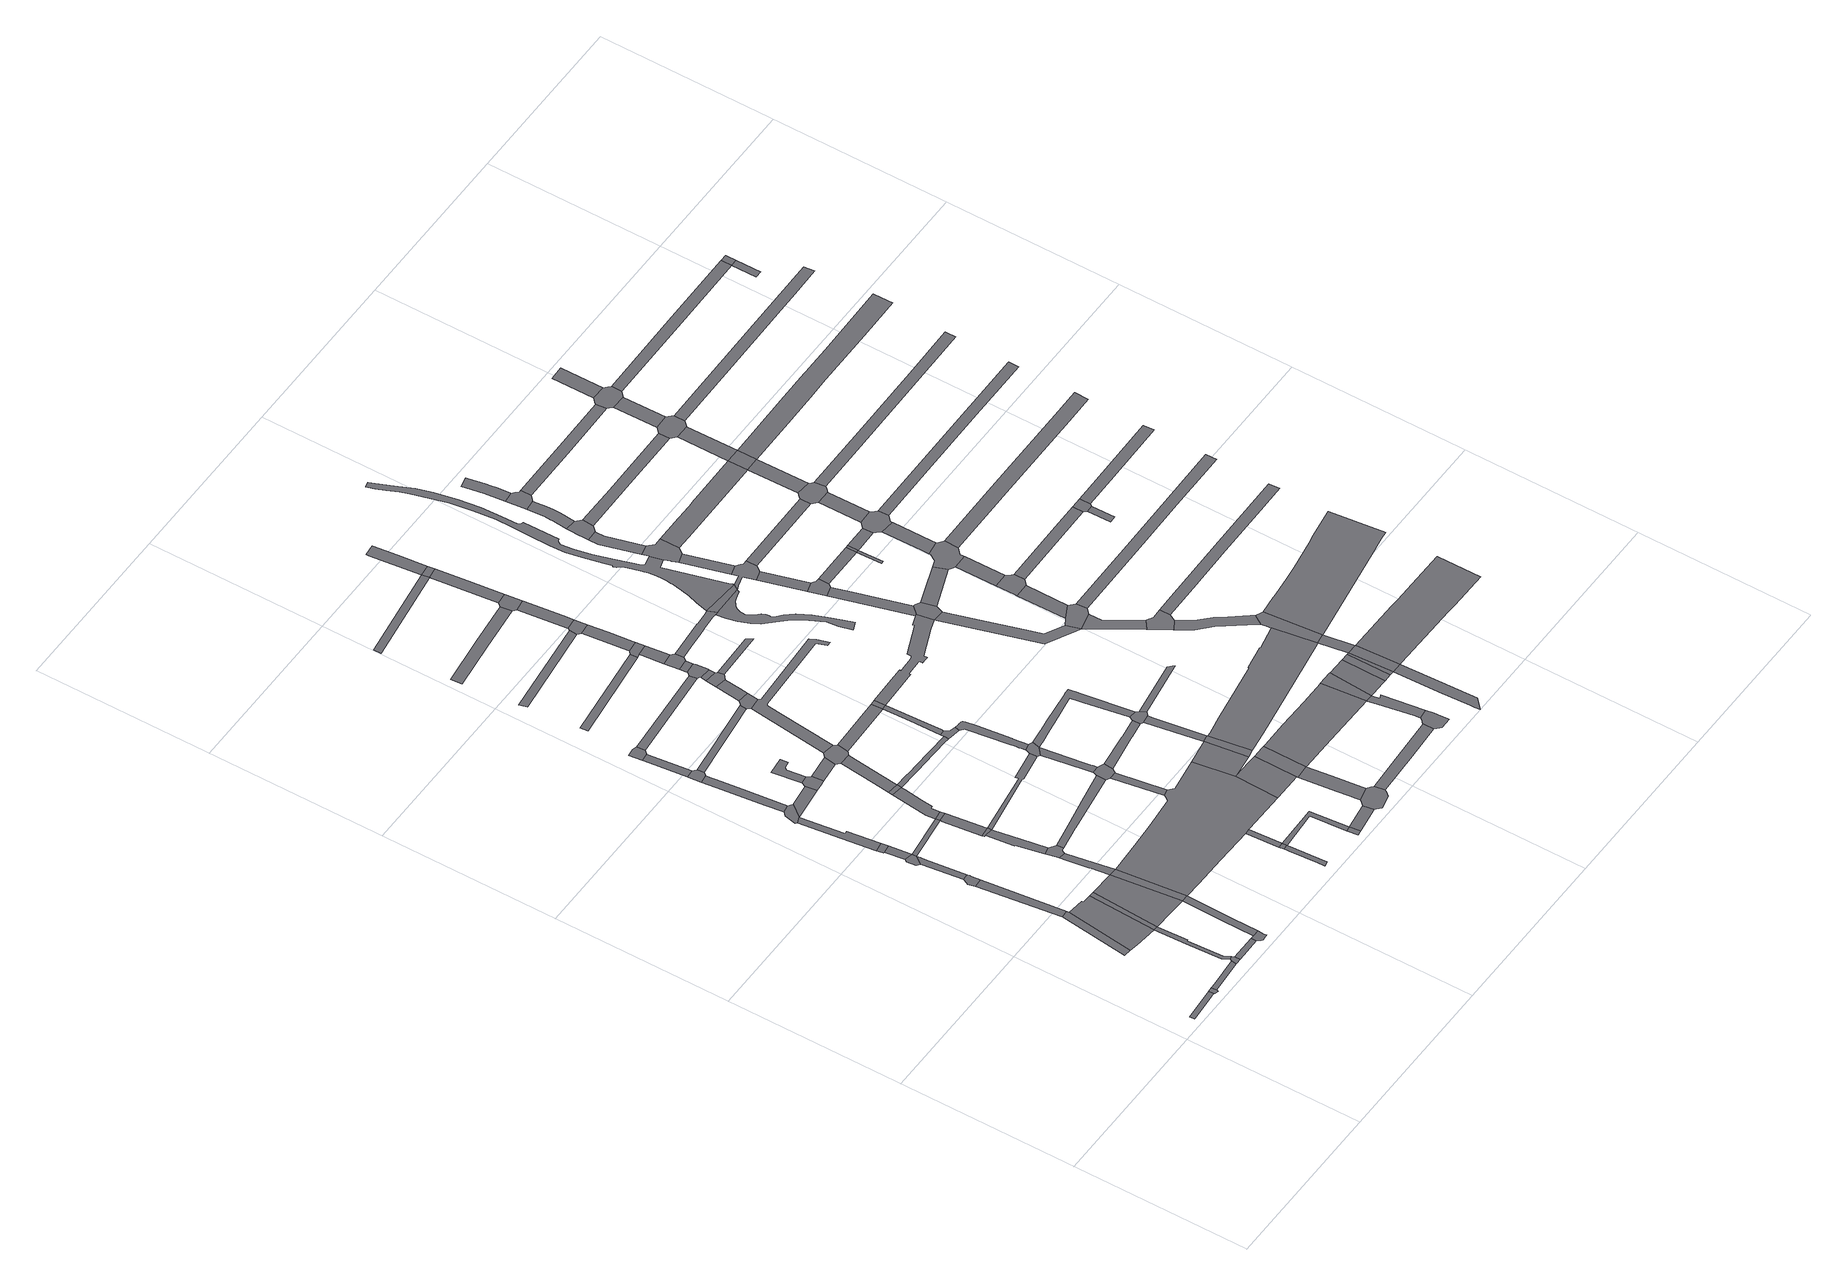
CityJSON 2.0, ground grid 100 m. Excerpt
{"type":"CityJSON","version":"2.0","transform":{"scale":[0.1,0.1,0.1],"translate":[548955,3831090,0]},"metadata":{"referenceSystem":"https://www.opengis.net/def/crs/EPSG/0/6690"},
"CityObjects":{
"road1":{"type":"Road","attributes":{"RoadStructureAttribute.sectionType":"1"},"geometry":[{"type":"MultiSurface","lod":"1","boundaries":[[[0,1,2,3,4,5]]]}]},
"road2":{"type":"Road","geometry":[{"type":"MultiSurface","lod":"1","boundaries":[[[6,0,5,7,8,9]]]}]},
"road3":{"type":"Road","attributes":{"RoadStructureAttribute.sectionType":"1"},"geometry":[{"type":"MultiSurface","lod":"1","boundaries":[[[10,11,6,9,12,13]]]}]},
"road4":{"type":"Road","geometry":[{"type":"MultiSurface","lod":"1","boundaries":[[[14,15,16,17,18]]]}]},
"road5":{"type":"Road","geometry":[{"type":"MultiSurface","lod":"1","boundaries":[[[19,20,10,13,21,22]]]}]},
"road6":{"type":"Road","attributes":{"RoadStructureAttribute.sectionType":"1"},"geometry":[{"type":"MultiSurface","lod":"1","boundaries":[[[23,24,25,20,19,26,27,28,29]]]}]},
"road7":{"type":"Road","attributes":{"function":"3","RoadStructureAttribute.sectionType":"1"},"geometry":[{"type":"MultiSurface","lod":"1","boundaries":[[[30,31,32,18,17,33,23,34]]]}]},
"road8":{"type":"Road","attributes":{"RoadStructureAttribute.sectionType":"1"},"geometry":[{"type":"MultiSurface","lod":"1","boundaries":[[[22,21,35,36]]]}]},
"road9":{"type":"Road","attributes":{"RoadStructureAttribute.sectionType":"1"},"geometry":[{"type":"MultiSurface","lod":"1","boundaries":[[[37,38,15,14]]]}]},
"road10":{"type":"Road","geometry":[{"type":"MultiSurface","lod":"1","boundaries":[[[39,40,41,42,43,44,38,37]]]}]},
"road11":{"type":"Road","geometry":[{"type":"MultiSurface","lod":"1","boundaries":[[[34,23,29,45]]]}]},
"road12":{"type":"Road","geometry":[{"type":"MultiSurface","lod":"1","boundaries":[[[46,36,35,47,48,49,50,51,52,53]]]}]},
"road13":{"type":"Road","attributes":{"RoadStructureAttribute.sectionType":"1"},"geometry":[{"type":"MultiSurface","lod":"1","boundaries":[[[54,55,56,57,58,42,41]]]}]},
"road14":{"type":"Road","geometry":[{"type":"MultiSurface","lod":"1","boundaries":[[[59,60,61,57,56,62]]]}]},
"road15":{"type":"Road","attributes":{"RoadStructureAttribute.sectionType":"1"},"geometry":[{"type":"MultiSurface","lod":"1","boundaries":[[[63,64,65,59,62]]]}]},
"road16":{"type":"Road","geometry":[{"type":"MultiSurface","lod":"1","boundaries":[[[66,67,68,65,64]]]}]},
"road17":{"type":"Road","attributes":{"function":"3","RoadStructureAttribute.sectionType":"1"},"geometry":[{"type":"MultiSurface","lod":"1","boundaries":[[[45,29,69,70,71,72]]]}]},
"road18":{"type":"Road","attributes":{"RoadStructureAttribute.sectionType":"1"},"geometry":[{"type":"MultiSurface","lod":"1","boundaries":[[[71,73,53,52,74,75,76]]]}]},
"road19":{"type":"Road","attributes":{"RoadStructureAttribute.sectionType":"1"},"geometry":[{"type":"MultiSurface","lod":"1","boundaries":[[[77,78,79,80,81,82,83,67,66]]]}]},
"road20":{"type":"Road","geometry":[{"type":"MultiSurface","lod":"1","boundaries":[[[84,85,86,87,82,81,88]]]}]},
"road21":{"type":"Road","geometry":[{"type":"MultiSurface","lod":"1","boundaries":[[[72,71,76,89]]]}]},
"road22":{"type":"Road","attributes":{"RoadStructureAttribute.sectionType":"1"},"geometry":[{"type":"MultiSurface","lod":"1","boundaries":[[[90,62,56,91,92]]]}]},
"road23":{"type":"Road","attributes":{"RoadStructureAttribute.sectionType":"1"},"geometry":[{"type":"MultiSurface","lod":"1","boundaries":[[[93,94,95,96,97,98,85,84]]]}]},
"road24":{"type":"Road","attributes":{"RoadStructureAttribute.sectionType":"1"},"geometry":[{"type":"MultiSurface","lod":"1","boundaries":[[[99,100,101,102,72,89,103,104]]]}]},
"road25":{"type":"Road","attributes":{"RoadStructureAttribute.sectionType":"1"},"geometry":[{"type":"MultiSurface","lod":"1","boundaries":[[[105,88,81,106]]]}]},
"road26":{"type":"Road","geometry":[{"type":"MultiSurface","lod":"1","boundaries":[[[107,108,109,96,95,110,111]]]}]},
"road27":{"type":"Road","geometry":[{"type":"MultiSurface","lod":"1","boundaries":[[[112,113,114,115,116,117,99,104,118,119,120,121,122]]]}]},
"road28":{"type":"Road","attributes":{"RoadStructureAttribute.sectionType":"1"},"geometry":[{"type":"MultiSurface","lod":"1","boundaries":[[[123,124,125,115,114,126,127,128]]]}]},
"road29":{"type":"Road","attributes":{"RoadStructureAttribute.sectionType":"1"},"geometry":[{"type":"MultiSurface","lod":"1","boundaries":[[[129,130,131,108,107]]]}]},
"road30":{"type":"Road","geometry":[{"type":"MultiSurface","lod":"1","boundaries":[[[132,133,134,123,128]]]}]},
"road31":{"type":"Road","attributes":{"RoadStructureAttribute.sectionType":"1"},"geometry":[{"type":"MultiSurface","lod":"1","boundaries":[[[135,136,137,92,138,139,133,132]]]}]},
"road32":{"type":"Road","geometry":[{"type":"MultiSurface","lod":"1","boundaries":[[[140,141,130,129,142,143]]]}]},
"road33":{"type":"Road","geometry":[{"type":"MultiSurface","lod":"1","boundaries":[[[144,90,92,137]]]}]},
"road34":{"type":"Road","geometry":[{"type":"MultiSurface","lod":"1","boundaries":[[[145,146,105,106,147,148,149]]]}]},
"road35":{"type":"Road","attributes":{"RoadStructureAttribute.sectionType":"1"},"geometry":[{"type":"MultiSurface","lod":"1","boundaries":[[[150,151,152,153,154,90,144,155,156,157,158,159,160,161]]]}]},
"road36":{"type":"Road","geometry":[{"type":"MultiSurface","lod":"1","boundaries":[[[162,163,164,165,166,146,145]]]}]},
"road37":{"type":"Road","geometry":[{"type":"MultiSurface","lod":"1","boundaries":[[[167,150,161,168]]]}]},
"road38":{"type":"Road","attributes":{"RoadStructureAttribute.sectionType":"1"},"geometry":[{"type":"MultiSurface","lod":"1","boundaries":[[[169,149,148,170]]]}]},
"road39":{"type":"Road","attributes":{"RoadStructureAttribute.sectionType":"1"},"geometry":[{"type":"MultiSurface","lod":"1","boundaries":[[[171,172,167,168,173,174,175]]]}]},
"road40":{"type":"Road","attributes":{"RoadStructureAttribute.sectionType":"1"},"geometry":[{"type":"MultiSurface","lod":"1","boundaries":[[[176,177,178,111,110,179,180,181]]]}]},
"road41":{"type":"Road","attributes":{"RoadStructureAttribute.sectionType":"1"},"geometry":[{"type":"MultiSurface","lod":"1","boundaries":[[[182,183,184,122,121,185,186,187,188]]]}]},
"road42":{"type":"Road","geometry":[{"type":"MultiSurface","lod":"1","boundaries":[[[189,169,170,190,191,192,171,175,193,194,195,196,197,198]]]}]},
"road43":{"type":"Road","attributes":{"RoadStructureAttribute.sectionType":"1"},"geometry":[{"type":"MultiSurface","lod":"1","boundaries":[[[199,200,201,202,203,204,205]]]}]},
"road44":{"type":"Road","attributes":{"RoadStructureAttribute.sectionType":"1"},"geometry":[{"type":"MultiSurface","lod":"1","boundaries":[[[206,207,208,209,132,128,210,211,212,213]]]}]},
"road45":{"type":"Road","geometry":[{"type":"MultiSurface","lod":"1","boundaries":[[[214,215,216,217,218,219,220,221,222,89,76,223,224,225,226,227,228,229,230]]]}]},
"road46":{"type":"Road","geometry":[{"type":"MultiSurface","lod":"1","boundaries":[[[231,232,200,199]]]}]},
"road47":{"type":"Road","attributes":{"RoadStructureAttribute.sectionType":"1"},"geometry":[{"type":"MultiSurface","lod":"1","boundaries":[[[233,143,142,234]]]}]},
"road48":{"type":"Road","attributes":{"RoadStructureAttribute.sectionType":"1"},"geometry":[{"type":"MultiSurface","lod":"1","boundaries":[[[235,226,225,232,231]]]}]},
"road49":{"type":"Road","attributes":{"RoadStructureAttribute.sectionType":"1"},"geometry":[{"type":"MultiSurface","lod":"1","boundaries":[[[236,237,238,168,161,239,240,241,242,243,244]]]}]},
"road50":{"type":"Road","attributes":{"RoadStructureAttribute.sectionType":"1"},"geometry":[{"type":"MultiSurface","lod":"1","boundaries":[[[245,246,247,248]]]}]},
"road51":{"type":"Road","attributes":{"RoadStructureAttribute.sectionType":"1"},"geometry":[{"type":"MultiSurface","lod":"1","boundaries":[[[249,250,251,252]]]}]},
"road52":{"type":"Road","attributes":{"RoadStructureAttribute.sectionType":"1"},"geometry":[{"type":"MultiSurface","lod":"1","boundaries":[[[253,231,199,254,255,256]]]}]},
"road53":{"type":"Road","attributes":{"RoadStructureAttribute.sectionType":"1"},"geometry":[{"type":"MultiSurface","lod":"1","boundaries":[[[257,196,195,258,259,260]]]}]},
"road54":{"type":"Road","attributes":{"RoadStructureAttribute.sectionType":"1"},"geometry":[{"type":"MultiSurface","lod":"1","boundaries":[[[261,262,263,264,265,266]]]}]},
"road55":{"type":"Road","geometry":[{"type":"MultiSurface","lod":"1","boundaries":[[[267,268,176,181,269,270,271,272]]]}]},
"road56":{"type":"Road","geometry":[{"type":"MultiSurface","lod":"1","boundaries":[[[256,255,273,274]]]}]},
"road57":{"type":"Road","attributes":{"RoadStructureAttribute.sectionType":"1"},"geometry":[{"type":"MultiSurface","lod":"1","boundaries":[[[275,276,277,217,216]]]}]},
"road58":{"type":"Road","geometry":[{"type":"MultiSurface","lod":"1","boundaries":[[[278,279,280,281,182,188,282,276,275,283,284,285]]]}]},
"road59":{"type":"Road","attributes":{"RoadStructureAttribute.sectionType":"1"},"geometry":[{"type":"MultiSurface","lod":"1","boundaries":[[[286,267,272,287,288]]]}]},
"road60":{"type":"Road","attributes":{"RoadStructureAttribute.sectionType":"1"},"geometry":[{"type":"MultiSurface","lod":"1","boundaries":[[[289,290,291,292,293,294,295,296,280,279]]]}]},
"road61":{"type":"Road","geometry":[{"type":"MultiSurface","lod":"1","boundaries":[[[297,298,299,300,244,243,301,302,303]]]}]},
"road62":{"type":"Road","attributes":{"RoadStructureAttribute.sectionType":"1"},"geometry":[{"type":"MultiSurface","lod":"1","boundaries":[[[304,305,306,307]]]}]},
"road63":{"type":"Road","geometry":[{"type":"MultiSurface","lod":"1","boundaries":[[[308,309,310,206,213,294,293,311]]]}]},
"road64":{"type":"Road","attributes":{"RoadStructureAttribute.sectionType":"1"},"geometry":[{"type":"MultiSurface","lod":"1","boundaries":[[[312,313,256,274,314]]]}]},
"road65":{"type":"Road","geometry":[{"type":"MultiSurface","lod":"1","boundaries":[[[315,286,288,316,317,318]]]}]},
"road66":{"type":"Road","attributes":{"RoadStructureAttribute.sectionType":"1"},"geometry":[{"type":"MultiSurface","lod":"1","boundaries":[[[319,320,321,260,322,300,299]]]}]},
"road67":{"type":"Road","attributes":{"RoadStructureAttribute.sectionType":"1"},"geometry":[{"type":"MultiSurface","lod":"1","boundaries":[[[323,315,318,324]]]}]},
"road68":{"type":"Road","attributes":{"RoadStructureAttribute.sectionType":"1"},"geometry":[{"type":"MultiSurface","lod":"1","boundaries":[[[325,326,327,328,329,330,331,332,333,334,335,303,302,336,337,338,339,340,341,342,343,310,309]]]}]},
"road69":{"type":"Road","geometry":[{"type":"MultiSurface","lod":"1","boundaries":[[[344,345,346,347,348,233,234,349,323,324]]]}]},
"road70":{"type":"Road","attributes":{"RoadStructureAttribute.sectionType":"1"},"geometry":[{"type":"MultiSurface","lod":"1","boundaries":[[[350,351,352,348,347]]]}]},
"road71":{"type":"Road","attributes":{"RoadStructureAttribute.sectionType":"1"},"geometry":[{"type":"MultiSurface","lod":"1","boundaries":[[[353,354,355,356,357,358,359,360,361,271,270,362,189,198]]]}]},
"road72":{"type":"Road","geometry":[{"type":"MultiSurface","lod":"1","boundaries":[[[363,364,351,350,365,366]]]}]},
"road73":{"type":"Road","geometry":[{"type":"MultiSurface","lod":"1","boundaries":[[[367,257,260,321]]]}]},
"road74":{"type":"Road","attributes":{"RoadStructureAttribute.sectionType":"1"},"geometry":[{"type":"MultiSurface","lod":"1","boundaries":[[[368,369,370,364,363]]]}]},
"road75":{"type":"Road","geometry":[{"type":"MultiSurface","lod":"1","boundaries":[[[371,372,245,248,369,368]]]}]},
"road76":{"type":"Road","attributes":{"RoadStructureAttribute.sectionType":"1"},"geometry":[{"type":"MultiSurface","lod":"1","boundaries":[[[373,374,375,376,377,378,372,371]]]}]},
"road77":{"type":"Road","attributes":{"function":"3","RoadStructureAttribute.sectionType":"1"},"geometry":[{"type":"MultiSurface","lod":"1","boundaries":[[[379,229,228,380,381]]]}]},
"road78":{"type":"Road","geometry":[{"type":"MultiSurface","lod":"1","boundaries":[[[382,383,249,252,376,375]]]}]},
"road79":{"type":"Road","attributes":{"RoadStructureAttribute.sectionType":"1"},"geometry":[{"type":"MultiSurface","lod":"1","boundaries":[[[384,385,386,387,285,284,388,389,390]]]}]},
"road80":{"type":"Road","geometry":[{"type":"MultiSurface","lod":"1","boundaries":[[[391,392,393,394,312,314,395,396,397,398,399,400,401]]]}]},
"road81":{"type":"Road","attributes":{"RoadStructureAttribute.sectionType":"1"},"geometry":[{"type":"MultiSurface","lod":"1","boundaries":[[[402,403,317,316]]]}]},
"road82":{"type":"Road","attributes":{"RoadStructureAttribute.sectionType":"1"},"geometry":[{"type":"MultiSurface","lod":"1","boundaries":[[[404,405,406,383,382]]]}]},
"road83":{"type":"Road","geometry":[{"type":"MultiSurface","lod":"1","boundaries":[[[407,408,409,230,229,410,411,412]]]}]},
"road84":{"type":"Road","attributes":{"RoadStructureAttribute.sectionType":"1"},"geometry":[{"type":"MultiSurface","lod":"1","boundaries":[[[413,414,415,416,417,418,419,393,392]]]}]},
"road85":{"type":"Road","geometry":[{"type":"MultiSurface","lod":"1","boundaries":[[[420,421,261,266,406,405]]]}]},
"road86":{"type":"Road","attributes":{"RoadStructureAttribute.sectionType":"1"},"geometry":[{"type":"MultiSurface","lod":"1","boundaries":[[[422,423,424,425,426,427,428,429,430,431,311,293,432,433,434,435,436,437,438,439,440,441,442,443,444]]]}]},
"road87":{"type":"Road","geometry":[{"type":"MultiSurface","lod":"1","boundaries":[[[445,446,381,380,416,415,447]]]}]},
"road88":{"type":"Road","attributes":{"RoadStructureAttribute.sectionType":"1"},"geometry":[{"type":"MultiSurface","lod":"1","boundaries":[[[448,449,307,450,451,421,420]]]}]},
"road89":{"type":"Road","attributes":{"RoadStructureAttribute.sectionType":"1"},"geometry":[{"type":"MultiSurface","lod":"1","boundaries":[[[452,453,454,455,366,365,456,457,458,459,460,461,462,463]]]}]},
"road90":{"type":"Road","geometry":[{"type":"MultiSurface","lod":"1","boundaries":[[[464,465,407,412,466,467]]]}]},
"road91":{"type":"Road","geometry":[{"type":"MultiSurface","lod":"1","boundaries":[[[468,304,307,449]]]}]},
"road92":{"type":"Road","attributes":{"RoadStructureAttribute.sectionType":"1"},"geometry":[{"type":"MultiSurface","lod":"1","boundaries":[[[469,470,471,465,464]]]}]},
"road93":{"type":"Road","attributes":{"RoadStructureAttribute.sectionType":"1"},"geometry":[{"type":"MultiSurface","lod":"1","boundaries":[[[472,473,474,475,476,304,468]]]}]},
"road94":{"type":"Road","geometry":[{"type":"MultiSurface","lod":"1","boundaries":[[[443,384,390,471,470,477,478,479,444]]]}]},
"road95":{"type":"Road","attributes":{"RoadStructureAttribute.sectionType":"1"},"geometry":[{"type":"MultiSurface","lod":"1","boundaries":[[[480,481,482,483,484,485,486,487,488,489,490,491,492,367,321,493,494,495,496,497,498,499,500,501,502,503,504,505,506,507]]]}]},
"road96":{"type":"Road","attributes":{"RoadStructureAttribute.sectionType":"1"},"geometry":[{"type":"MultiSurface","lod":"1","boundaries":[[[508,509,510,401,400,511,512]]]}]},
"road97":{"type":"Road","attributes":{"RoadStructureAttribute.sectionType":"1"},"geometry":[{"type":"MultiSurface","lod":"1","boundaries":[[[513,514,515,516,517,518,519,520,521,522,523,524,525,526,527,528,529,530,531,532,533,534,535,536,537,538,539,540,541,542,543,544,545,546,547,548,549,550,463]]]}]},
"road98":{"type":"Road","geometry":[{"type":"MultiSurface","lod":"1","boundaries":[[[452,463,550,551]]]}]},
"road99":{"type":"Road","attributes":{"function":"3","RoadStructureAttribute.sectionType":"1"},"geometry":[{"type":"MultiSurface","lod":"1","boundaries":[[[552,553,554,447,415,555,556,557]]]}]},
"road100":{"type":"Road","attributes":{"RoadStructureAttribute.sectionType":"1"},"geometry":[{"type":"MultiSurface","lod":"1","boundaries":[[[558,559,560,561,562,479,478]]]}]},
"road101":{"type":"Road","attributes":{"RoadStructureAttribute.sectionType":"1"},"geometry":[{"type":"MultiSurface","lod":"1","boundaries":[[[563,564,565,566,567,568,569,570,571,572,573,574,575,576,577,578,579,580,581,582,583,584,585,586,587,588,589,590,591,592,593,594,595,596,597,598,599,600,601,602,603,604,605,606,607,608,609,610,611,612,613,614,615,452,551,616,617,618,619,620]]]}]},
"road102":{"type":"Road","geometry":[{"type":"MultiSurface","lod":"1","boundaries":[[[621,622,623,624,625,626,627,628,467,466,629,630,631,632,633,634,635]]]}]},
"road103":{"type":"Road","geometry":[{"type":"MultiSurface","lod":"1","boundaries":[[[636,637,638,639,640,641,551,550,642,643,644,645,646,647,648,649,650]]]}]},
"road104":{"type":"Road","attributes":{"RoadStructureAttribute.sectionType":"1"},"geometry":[{"type":"MultiSurface","lod":"1","boundaries":[[[651,652,653,654,655,656,480,657]]]}]},
"road105":{"type":"Road","attributes":{"RoadStructureAttribute.sectionType":"1"},"geometry":[{"type":"MultiSurface","lod":"1","boundaries":[[[646,645,658,659]]]}]},
"road106":{"type":"Road","geometry":[{"type":"MultiSurface","lod":"1","boundaries":[[[660,659,658,654,653,661,662]]]}]},
"road107":{"type":"Road","attributes":{"RoadStructureAttribute.sectionType":"1"},"geometry":[{"type":"MultiSurface","lod":"1","boundaries":[[[663,664,640,639]]]}]},
"road108":{"type":"Road","geometry":[{"type":"MultiSurface","lod":"1","boundaries":[[[665,666,667,668,669,670,671,508,512,672,673,674,675]]]}]},
"road109":{"type":"Road","geometry":[{"type":"MultiSurface","lod":"1","boundaries":[[[676,677,657,480,507,678,679,680,681,682]]]}]},
"road110":{"type":"Road","attributes":{"RoadStructureAttribute.sectionType":"1"},"geometry":[{"type":"MultiSurface","lod":"1","boundaries":[[[683,684,685,686,687,688]]]}]},
"road111":{"type":"Road","geometry":[{"type":"MultiSurface","lod":"1","boundaries":[[[689,690,691,688,687,692,620,619,693,694,695,664,663,696,697,698,699]]]}]},
"road112":{"type":"Road","attributes":{"RoadStructureAttribute.sectionType":"1"},"geometry":[{"type":"MultiSurface","lod":"1","boundaries":[[[507,700,701,702,703,704,705,706,678]]]}]},
"road113":{"type":"Road","attributes":{"RoadStructureAttribute.sectionType":"1"},"geometry":[{"type":"MultiSurface","lod":"1","boundaries":[[[556,707,708,709,669,668,710,711,712,713]]]}]},
"road114":{"type":"Road","geometry":[{"type":"MultiSurface","lod":"1","boundaries":[[[714,715,716,717,685,684,718,719,720]]]}]},
"road115":{"type":"Road","geometry":[{"type":"MultiSurface","lod":"1","boundaries":[[[721,722,557,556,713,723]]]}]},
"road116":{"type":"Road","attributes":{"RoadStructureAttribute.sectionType":"1"},"geometry":[{"type":"MultiSurface","lod":"1","boundaries":[[[724,725,726,727,728,729,730,731,732,714,720]]]}]},
"road117":{"type":"Road","geometry":[{"type":"MultiSurface","lod":"1","boundaries":[[[733,734,735,736,737,728,727,738,739,740,741]]]}]},
"road118":{"type":"Road","attributes":{"function":"3","RoadStructureAttribute.sectionType":"1"},"geometry":[{"type":"MultiSurface","lod":"1","boundaries":[[[723,713,742,743,744,745,746,747]]]}]},
"road119":{"type":"Road","attributes":{"RoadStructureAttribute.sectionType":"1"},"geometry":[{"type":"MultiSurface","lod":"1","boundaries":[[[748,662,661,749,750]]]}]},
"road120":{"type":"Road","attributes":{"RoadStructureAttribute.sectionType":"1"},"geometry":[{"type":"MultiSurface","lod":"1","boundaries":[[[751,752,753,754,755,756,757,758,759,737,736]]]}]},
"road121":{"type":"Road","attributes":{"RoadStructureAttribute.sectionType":"1"},"geometry":[{"type":"MultiSurface","lod":"1","boundaries":[[[760,761,762,702,763,764,765,766]]]}]},
"road122":{"type":"Road","attributes":{"RoadStructureAttribute.sectionType":"1"},"geometry":[{"type":"MultiSurface","lod":"1","boundaries":[[[767,768,769,770,682,681,771,772]]]}]},
"road123":{"type":"Road","geometry":[{"type":"MultiSurface","lod":"1","boundaries":[[[773,774,775,703,702,762,776,777,778]]]}]},
"road124":{"type":"Road","attributes":{"RoadStructureAttribute.sectionType":"1"},"geometry":[{"type":"MultiSurface","lod":"1","boundaries":[[[779,780,781,782,783,784,785,786,787]]]}]},
"road125":{"type":"Road","attributes":{"RoadStructureAttribute.sectionType":"1"},"geometry":[{"type":"MultiSurface","lod":"1","boundaries":[[[788,775,774,789]]]}]},
"road126":{"type":"Road","geometry":[{"type":"MultiSurface","lod":"1","boundaries":[[[790,791,792,766,765,793,794,795,796,797,798]]]}]},
"road127":{"type":"Road","attributes":{"RoadStructureAttribute.sectionType":"1"},"geometry":[{"type":"MultiSurface","lod":"1","boundaries":[[[747,746,799,800]]]}]},
"road128":{"type":"Road","geometry":[{"type":"MultiSurface","lod":"1","boundaries":[[[749,801,802,803]]]}]},
"road129":{"type":"Road","geometry":[{"type":"MultiSurface","lod":"1","boundaries":[[[800,799,804,781,805]]]}]},
"road130":{"type":"Road","geometry":[{"type":"MultiSurface","lod":"1","boundaries":[[[806,807,788,789,808,809,810,811]]]}]},
"road131":{"type":"Road","geometry":[{"type":"MultiSurface","lod":"1","boundaries":[[[750,749,803,812]]]}]},
"road132":{"type":"Road","attributes":{"RoadStructureAttribute.sectionType":"1"},"geometry":[{"type":"MultiSurface","lod":"1","boundaries":[[[813,814,650,649,815]]]}]},
"road133":{"type":"Road","geometry":[{"type":"MultiSurface","lod":"1","boundaries":[[[805,781,780,816]]]}]},
"road134":{"type":"Road","attributes":{"RoadStructureAttribute.sectionType":"1"},"geometry":[{"type":"MultiSurface","lod":"1","boundaries":[[[817,818,819,820,794,793,821,822,823,824,825]]]}]},
"road135":{"type":"Road","attributes":{"RoadStructureAttribute.sectionType":"1"},"geometry":[{"type":"MultiSurface","lod":"1","boundaries":[[[826,806,811,827]]]}]},
"road136":{"type":"Road","attributes":{"RoadStructureAttribute.sectionType":"1"},"geometry":[{"type":"MultiSurface","lod":"1","boundaries":[[[828,829,635,805,816]]]}]},
"road137":{"type":"Road","attributes":{"RoadStructureAttribute.sectionType":"1"},"geometry":[{"type":"MultiSurface","lod":"1","boundaries":[[[812,803,830,831,832]]]}]},
"road138":{"type":"Road","geometry":[{"type":"MultiSurface","lod":"1","boundaries":[[[833,834,835,836,837,838,839,840,767,772,841,842,826,827,843,844,845,846]]]}]},
"road139":{"type":"Road","attributes":{"RoadStructureAttribute.sectionType":"1"},"geometry":[{"type":"MultiSurface","lod":"1","boundaries":[[[847,848,849,850,851,852,699,698,853,854,855]]]}]},
"road140":{"type":"Road","geometry":[{"type":"MultiSurface","lod":"1","boundaries":[[[856,857,825,824,858,859,621,635,829,860]]]}]},
"road141":{"type":"Road","attributes":{"RoadStructureAttribute.sectionType":"1"},"geometry":[{"type":"MultiSurface","lod":"1","boundaries":[[[861,862,863,719,718,864,865,866]]]}]},
"road142":{"type":"Road","attributes":{"RoadStructureAttribute.sectionType":"1"},"geometry":[{"type":"MultiSurface","lod":"1","boundaries":[[[867,868,836,835,869,870]]]}]},
"road143":{"type":"Road","geometry":[{"type":"MultiSurface","lod":"1","boundaries":[[[871,872,873,874,832,831,875,867,870,876,877,878,879]]]}]},
"road144":{"type":"Road","attributes":{"RoadStructureAttribute.sectionType":"1"},"geometry":[{"type":"MultiSurface","lod":"1","boundaries":[[[880,741,740,881,882,883]]]}]},
"road145":{"type":"Road","attributes":{"RoadStructureAttribute.sectionType":"1"},"geometry":[{"type":"MultiSurface","lod":"1","boundaries":[[[884,885,873,872]]]}]},
"road146":{"type":"Road","geometry":[{"type":"MultiSurface","lod":"1","boundaries":[[[886,887,813,815,888,885,884,889,890,891,892,893]]]}]},
"road147":{"type":"Road","attributes":{"RoadStructureAttribute.sectionType":"1"},"geometry":[{"type":"MultiSurface","lod":"1","boundaries":[[[894,895,809,808,896,897]]]}]},
"road148":{"type":"Road","attributes":{"RoadStructureAttribute.sectionType":"1"},"geometry":[{"type":"MultiSurface","lod":"1","boundaries":[[[855,886,893,898]]]}]},
"road149":{"type":"Road","attributes":{"function":"3","RoadStructureAttribute.sectionType":"1"},"geometry":[{"type":"MultiSurface","lod":"1","boundaries":[[[899,900,901,902,903,816,780,904,905,906,907,908,909]]]}]},
"road150":{"type":"Road","geometry":[{"type":"MultiSurface","lod":"1","boundaries":[[[847,855,898,910]]]}]},
"road151":{"type":"Road","attributes":{"RoadStructureAttribute.sectionType":"1"},"geometry":[{"type":"MultiSurface","lod":"1","boundaries":[[[911,847,910,912]]]}]},
"road152":{"type":"Road","geometry":[{"type":"MultiSurface","lod":"1","boundaries":[[[913,914,915,916,917,918,919,860,829,920,921,922,923]]]}]},
"road153":{"type":"Road","attributes":{"RoadStructureAttribute.sectionType":"1"},"geometry":[{"type":"MultiSurface","lod":"1","boundaries":[[[924,925,926,798,797,927,928,929,930,931,932]]]}]},
"road154":{"type":"Road","attributes":{"RoadStructureAttribute.sectionType":"1"},"geometry":[{"type":"MultiSurface","lod":"1","boundaries":[[[933,934,935,778,777,936,937,938,939,940]]]}]},
"road155":{"type":"Road","geometry":[{"type":"MultiSurface","lod":"1","boundaries":[[[941,942,943,944,866,865,945,911,912,946,947,948]]]}]},
"road156":{"type":"Road","geometry":[{"type":"MultiSurface","lod":"1","boundaries":[[[949,950,951,952]]]}]},
"road157":{"type":"Road","attributes":{"RoadStructureAttribute.sectionType":"1"},"geometry":[{"type":"MultiSurface","lod":"1","boundaries":[[[953,943,942,954]]]}]},
"road158":{"type":"Road","geometry":[{"type":"MultiSurface","lod":"1","boundaries":[[[955,894,897,952,951,956]]]}]},
"road159":{"type":"Road","geometry":[{"type":"MultiSurface","lod":"1","boundaries":[[[957,958,883,882,959,953,954,960,961,962,963,964]]]}]},
"road160":{"type":"Road","attributes":{"RoadStructureAttribute.sectionType":"1"},"geometry":[{"type":"MultiSurface","lod":"1","boundaries":[[[965,966,957,964]]]}]},
"road161":{"type":"Road","attributes":{"RoadStructureAttribute.sectionType":"1"},"geometry":[{"type":"MultiSurface","lod":"1","boundaries":[[[967,968,969,846,845,970,971,972,973,974]]]}]},
"road162":{"type":"Road","attributes":{"RoadStructureAttribute.sectionType":"1"},"geometry":[{"type":"MultiSurface","lod":"1","boundaries":[[[975,879,878,976,977,978,979]]]}]},
"road163":{"type":"Road","attributes":{"RoadStructureAttribute.sectionType":"1"},"geometry":[{"type":"MultiSurface","lod":"1","boundaries":[[[980,981,955,956,982,983,984]]]}]},
"road164":{"type":"Road","attributes":{"RoadStructureAttribute.sectionType":"1"},"geometry":[{"type":"MultiSurface","lod":"1","boundaries":[[[985,986,987,891,890,988,989,990]]]}]},
"road165":{"type":"Road","attributes":{"RoadStructureAttribute.sectionType":"1"},"geometry":[{"type":"MultiSurface","lod":"1","boundaries":[[[991,992,993,994,995,996,910,898,997,998,999,1000,1001]]]}]},
"road166":{"type":"Road","attributes":{"RoadStructureAttribute.sectionType":"1"},"geometry":[{"type":"MultiSurface","lod":"1","boundaries":[[[1002,1003,948,947,1004,1005,1006,1007,1008]]]}]},
"road167":{"type":"Road","attributes":{"RoadStructureAttribute.sectionType":"1"},"geometry":[{"type":"MultiSurface","lod":"1","boundaries":[[[1009,962,961,1010,1011,1012]]]}]},
"road168":{"type":"Road","geometry":[{"type":"MultiSurface","lod":"1","boundaries":[[[1013,1014,1015,1011]]]}]},
"road169":{"type":"Road","geometry":[{"type":"MultiSurface","lod":"1","boundaries":[[[1012,1011,1015,1016]]]}]}
},
"vertices":[
[326,85,0],[136,72,0],[138,43,0],[203,48,0],[304,55,0],[328,57,0],
[354,87,0],[332,52,0],[352,46,0],[356,59,0],
[557,102,0],[384,89,0],[398,62,0],[552,74,0],
[394,950,0],[354,946,0],[305,557,0],[347,551,0],[395,936,0],
[579,120,0],[562,110,0],[588,74,0],[588,104,0],
[524,528,0],[531,348,0],[540,150,0],[560,155,0],[551,355,0],[558,356,0],[549,528,0],
[529,913,0],[492,915,0],[489,925,0],[396,545,0],[541,913,0],
[733,74,0],[733,103,0],
[341,1414,0],[291,1409,0],
[336,1465,0],[335,1474,0],[333,1486,0],[299,1483,0],[289,1464,0],[281,1449,0],
[568,911,0],
[748,103,0],[749,58,0],[754,53,0],[758,50,0],[793,53,0],[791,72,0],[792,102,0],[752,103,0],
[307,1716,0],[305,1740,0],[302,1759,0],[268,1713,0],[268,1711,0],
[255,1793,0],[245,1778,0],[250,1726,0],[302,1784,0],
[301,1791,0],[286,1909,0],[239,1903,0],
[281,1948,0],[226,1940,0],[234,1903,0],
[556,528,0],[653,523,0],[758,517,0],[711,904,0],
[754,282,0],[794,255,0],[796,424,0],[798,516,0],
[256,2133,0],[239,2130,0],[238,2133,0],[206,2374,0],[205,2375,0],[171,2362,0],[202,2128,0],
[240,2463,0],[196,2456,0],[177,2437,0],[163,2371,0],[263,2448,0],
[756,902,0],
[559,1816,0],[304,1759,0],[562,1791,0],
[215,2680,0],[198,2822,0],[189,2904,0],[143,2899,0],[152,2822,0],[184,2556,0],
[671,1171,0],[675,1141,0],[696,1016,0],[697,1013,0],[735,1020,0],[709,1167,0],
[395,2464,0],[403,2399,0],
[180,2977,0],[135,2972,0],[137,2954,0],[204,2924,0],[200,2961,0],
[726,1232,0],[719,1237,0],[696,1253,0],[656,1245,0],[669,1188,0],[670,1180,0],[713,1175,0],[720,1190,0],[726,1191,0],[738,1193,0],[733,1228,0],
[599,1553,0],[619,1398,0],[623,1398,0],[671,1400,0],[649,1542,0],[648,1550,0],
[152,3221,0],[107,3215,0],[117,3127,0],
[646,1572,0],[589,1565,0],[591,1553,0],
[644,1580,0],[634,1652,0],[615,1798,0],[563,1784,0],[563,1783,0],
[143,3296,0],[98,3291,0],[168,3242,0],[165,3289,0],
[612,1823,0],
[449,2493,0],[404,2487,0],[435,2403,0],[474,2408,0],[466,2472,0],
[578,2076,0],[576,2060,0],[563,1953,0],[554,1867,0],[555,1854,0],[605,1872,0],[619,1874,0],[627,1943,0],[640,2047,0],[642,2061,0],[642,2067,0],[643,2067,0],
[435,2599,0],[447,2613,0],[482,2617,0],[477,2662,0],[383,2651,0],
[581,2102,0],[645,2095,0],
[607,2489,0],[596,2422,0],
[617,2400,0],[592,2194,0],[646,2101,0],[663,2244,0],[681,2398,0],
[670,3020,0],[453,2992,0],[380,2982,0],[376,2946,0],[552,2967,0],[666,2981,0],
[1227,1320,0],[1044,1286,0],[873,1254,0],[877,1215,0],[879,1215,0],[938,1224,0],[1225,1268,0],
[629,2508,0],[606,2412,0],[610,2407,0],[611,2406,0],[690,2406,0],[694,2409,0],[702,2417,0],[709,2479,0],[700,2489,0],[694,2497,0],
[1343,294,0],[1314,293,0],[1316,267,0],[1327,105,0],[1329,68,0],[1329,66,0],[1357,71,0],
[1171,1670,0],[1001,1643,0],[1004,1626,0],[1001,1625,0],[1004,1607,0],[1011,1608,0],[1014,1603,0],[1173,1630,0],
[1361,953,0],[1334,980,0],[1332,982,0],[1297,971,0],[1291,963,0],[1275,940,0],[1273,940,0],[1086,922,0],[939,913,0],[897,514,0],[1087,511,0],[1300,507,0],[1328,508,0],[1334,508,0],[1580,504,0],[1588,750,0],[1551,983,0],
[1341,322,0],[1312,320,0],
[698,3332,0],[705,3290,0],
[1340,328,0],
[801,2088,0],[752,2090,0],[718,2092,0],[753,2063,0],[785,2062,0],[832,2061,0],[1006,2055,0],[1036,2051,0],[1039,2078,0],
[661,3649,0],[124,3587,0],[127,3545,0],[666,3609,0],
[633,3981,0],[86,3919,0],[99,3876,0],[631,3939,0],
[1591,327,0],[1566,309,0],[1579,105,0],[1609,108,0],
[1022,2491,0],[1022,2428,0],[1025,2428,0],[1028,2428,0],
[582,4349,0],[326,4320,0],[47,4288,0],[53,4225,0],[324,4256,0],[589,4285,0],
[693,3040,0],[675,3020,0],[668,2979,0],[684,2964,0],[749,2969,0],[757,3033,0],
[1588,44,0],[1618,48,0],
[1290,1254,0],[1250,1253,0],[1250,1250,0],
[1282,1342,0],[1274,1346,0],[1234,1345,0],[1231,1334,0],[1246,1256,0],[1295,1263,0],[1304,1279,0],[1309,1329,0],
[710,3184,0],[763,3082,0],[773,3173,0],
[1273,1349,0],[1270,1372,0],[1269,1376,0],[1263,1416,0],[1228,1653,0],[1189,1620,0],[1226,1393,0],[1230,1369,0],
[1083,2076,0],[1073,2091,0],[1066,2101,0],[1038,2100,0],[1076,2046,0],[1111,2039,0],[1119,2067,0],
[551,4782,0],[8,4708,0],[8,4664,0],[556,4740,0],
[1223,1705,0],[1218,1708,0],[1180,1697,0],[1240,1698,0],
[1763,130,0],[1614,109,0],[1772,71,0],
[717,3245,0],[799,3195,0],[793,3229,0],[783,3237,0],
[1068,2116,0],[1064,2215,0],[1055,2429,0],[1033,2273,0],
[721,3278,0],[785,3272,0],
[1217,1711,0],[1207,1792,0],[1207,1797,0],[1183,1988,0],[1176,2047,0],[1171,2057,0],[1164,2062,0],[1149,2064,0],[1146,2064,0],[1143,2064,0],[1142,2064,0],[1129,2026,0],[1132,2024,0],[1137,2009,0],[1167,1792,0],[1173,1751,0],[1175,1733,0],[1177,1722,0],[1180,1700,0],
[786,3283,0],[779,3347,0],[779,3348,0],[777,3360,0],[715,3353,0],[721,3284,0],
[773,3401,0],[710,3394,0],[714,3360,0],
[732,2828,0],[742,2908,0],[751,2915,0],[1214,2938,0],[1234,2879,0],[1258,2882,0],[1236,2948,0],[1219,2981,0],[760,2955,0],[667,2827,0],
[764,3484,0],[701,3477,0],[787,3421,0],[784,3469,0],
[1053,2492,0],
[749,3619,0],[685,3612,0],[687,3597,0],
[743,3670,0],[679,3663,0],
[741,3687,0],[726,3821,0],[714,3928,0],[650,3921,0],[650,3919,0],[678,3671,0],
[1704,748,0],[1748,502,0],[1750,748,0],
[705,4002,0],[641,3995,0],
[1628,1372,0],[1604,1369,0],[1512,1356,0],[1502,1355,0],[1520,1313,0],[1533,1315,0],[1626,1329,0],
[1889,163,0],[1867,180,0],[1789,160,0],[1771,139,0],[1780,64,0],[1802,44,0],[1881,61,0],[1899,82,0],[1906,91,0],[1909,95,0],[1899,154,0],
[1074,3204,0],[1053,3236,0],
[698,4064,0],[673,4278,0],[610,4270,0],
[1698,1006,0],[1695,1006,0],[1682,1004,0],[1599,752,0],[1611,754,0],[1732,771,0],
[1864,203,0],[1845,364,0],[1829,501,0],[1749,496,0],[1774,289,0],[1782,220,0],[1785,193,0],
[661,4374,0],[599,4370,0],
[1638,1675,0],[1637,1684,0],[1635,1695,0],[1627,1747,0],[1604,1744,0],[1580,1741,0],[1395,1718,0],[1330,1709,0],[1329,1709,0],[1326,1709,0],[1257,1657,0],[1263,1658,0],[1273,1660,0],[1332,1669,0],[1350,1672,0],[1402,1680,0],[1583,1709,0],[1583,1705,0],[1592,1656,0],[1593,1647,0],[1594,1640,0],[1636,1397,0],[1681,1392,0],
[1817,747,0],[1815,747,0],[1830,747,0],
[642,4551,0],[619,4748,0],[557,4729,0],[559,4713,0],
[1103,3496,0],[1087,3491,0],[1008,3485,0],[1007,3486,0],[861,3428,0],[962,3437,0],[992,3440,0],[993,3440,0],[1005,3441,0],[1006,3442,0],[1086,3448,0],[1125,3446,0],
[1739,1014,0],[1698,1007,0],[1777,778,0],[1739,1011,0],
[614,4789,0],
[1697,1290,0],[1691,1327,0],[1646,1320,0],
[595,4954,0],[580,5087,0],[516,5080,0],[517,5077,0],[518,5064,0],
[1706,1341,0],[1711,1345,0],[1691,1378,0],
[1640,2633,0],[1622,2627,0],[1620,2626,0],[1572,2609,0],[1575,2599,0],[1397,2527,0],[1398,2504,0],[1387,2498,0],[1378,2494,0],[1298,2490,0],[1289,2490,0],[1288,2500,0],[1213,2498,0],[1058,2429,0],[1292,2438,0],[1293,2448,0],[1300,2448,0],[1380,2451,0],[1388,2451,0],[1389,2435,0],[1389,2431,0],[1407,2432,0],[1429,2433,0],[1431,2433,0],[1430,2454,0],[1597,2520,0],[1648,2538,0],[1657,2541,0],
[2375,180,0],[2109,165,0],[1903,154,0],[2166,108,0],[2375,119,0],
[1108,3444,0],[1116,3389,0],[1129,3331,0],[1152,3272,0],[1178,3227,0],[1228,3177,0],[1279,3118,0],[1324,3046,0],[1360,2969,0],[1368,2904,0],[1387,2834,0],[1436,2852,0],[1413,2914,0],[1388,2982,0],[1362,3056,0],[1324,3123,0],[1286,3168,0],[1249,3200,0],[1246,3207,0],[1244,3213,0],[1244,3228,0],[1242,3243,0],[1239,3251,0],[1231,3264,0],[1210,3288,0],[1197,3305,0],[1193,3314,0],[1188,3329,0],[1187,3337,0],[1188,3355,0],[1193,3372,0],[1197,3381,0],[1207,3394,0],[1215,3401,0],[1233,3415,0],[1278,3430,0],[1296,3433,0],[1303,3448,0],
[1322,3478,0],
[2182,744,0],[2001,746,0],[1841,747,0],[2044,498,0],[2353,492,0],[2328,743,0],
[2029,1394,0],[2042,1396,0],[2033,1406,0],[2013,1426,0],[1697,1379,0],
[1197,3911,0],[1186,3929,0],[1147,4056,0],[1113,4166,0],[1092,4263,0],[1084,4331,0],[1097,4351,0],[1111,4356,0],[1109,4559,0],[1094,4563,0],[1087,4578,0],[1083,4671,0],[1080,4786,0],[1064,4908,0],[1037,5033,0],[1012,5120,0],[976,5200,0],[948,5269,0],[919,5336,0],[888,5327,0],[902,5281,0],[925,5232,0],[951,5172,0],[967,5122,0],[995,5027,0],[1021,4930,0],[1042,4805,0],[1053,4680,0],[1054,4586,0],[1050,4485,0],[1051,4366,0],[1055,4281,0],[1071,4193,0],[1097,4083,0],[1107,4044,0],[1101,4034,0],[1107,4018,0],[1115,4014,0],[1128,3994,0],[1143,3939,0],[1151,3908,0],[1155,3890,0],[1161,3867,0],[1167,3827,0],[1167,3794,0],[1165,3764,0],[1163,3742,0],[1163,3739,0],[1163,3737,0],[1160,3704,0],[1153,3671,0],[1141,3621,0],[1122,3566,0],[1323,3488,0],[1317,3498,0],[1222,3840,0],[1273,3856,0],[1255,3927,0],
[2506,1142,0],[2502,1141,0],[2366,1115,0],[2364,1120,0],[2225,1094,0],[2226,1090,0],[1868,1031,0],[1763,1013,0],[1798,781,0],[1889,795,0],[1900,797,0],[2265,855,0],[2400,877,0],[2534,898,0],[2544,900,0],
[1464,3516,0],[1452,3526,0],[1444,3532,0],[1431,3543,0],[1373,3526,0],[1382,3493,0],[1325,3457,0],[1327,3458,0],[1388,3474,0],[1407,3407,0],[1463,3423,0],[1471,3434,0],[1481,3446,0],[1488,3456,0],[1488,3516,0],
[1634,2837,0],[1592,2976,0],[1564,3078,0],[1507,3062,0],[1572,2836,0],[1631,2631,0],[1680,2676,0],
[1479,3159,0],[1536,3176,0],
[1558,3158,0],[1578,3098,0],[1578,3158,0],
[1356,3802,0],[1300,3782,0],
[2469,104,0],[2465,158,0],[2463,177,0],[2457,219,0],[2402,211,0],[2388,195,0],[2383,190,0],[2386,110,0],[2398,99,0],[2406,91,0],[2469,91,0],
[1694,2670,0],[1693,2670,0],[1721,2537,0],[1728,2551,0],[1730,2556,0],[1740,2579,0],[1719,2659,0],
[1248,4185,0],[1248,4233,0],[1186,4232,0],[1187,4176,0],[1247,3964,0],[1304,3980,0],
[1339,3943,0],[1330,3952,0],[1329,3953,0],[1257,3927,0],[1274,3853,0],[1285,3823,0],[1287,3818,0],[1369,3819,0],[1372,3824,0],[1380,3834,0],[1379,3944,0],
[1816,2006,0],[1973,1923,0],[1998,1910,0],[1973,1989,0],[1870,2044,0],[1850,2109,0],[1765,2391,0],
[2354,488,0],[2364,434,0],[2400,248,0],[2423,456,0],[2406,450,0],[2402,449,0],[2394,491,0],
[1190,4360,0],[1188,4330,0],[1185,4291,0],[1186,4260,0],[1275,4263,0],[1280,4326,0],[1251,4355,0],
[2412,744,0],[2327,745,0],[2412,741,0],
[1259,4444,0],[1259,4485,0],[1258,4525,0],[1251,4597,0],[1191,4590,0],[1196,4544,0],[1198,4494,0],[1197,4457,0],[1197,4443,0],
[1269,4685,0],[1258,4695,0],[1254,4700,0],[1239,4714,0],[1178,4707,0],[1260,4606,0],[1270,4615,0],[1280,4626,0],[1280,4685,0],
[2400,492,0],[2402,492,0],[2414,492,0],[2487,491,0],[2513,491,0],[2517,740,0],
[1759,3159,0],[1826,3100,0],[1826,3160,0],
[1232,4789,0],[1226,4829,0],[1224,4844,0],[1217,4886,0],[1210,4922,0],[1205,4954,0],[1145,4943,0],[1149,4917,0],[1166,4823,0],
[2099,1863,0],[2097,1932,0],[2098,1933,0],[2025,1867,0],[2049,1828,0],[2167,1644,0],[2215,1681,0],
[1946,2738,0],[1928,2731,0],[1824,2695,0],[1814,2692,0],[1841,2616,0],[1974,2666,0],
[2113,2031,0],[2092,2051,0],[2013,2011,0],[2116,1951,0],[2126,1961,0],[2123,2022,0],
[2652,320,0],[2645,489,0],[2584,488,0],[2586,467,0],[2595,233,0],[2603,53,0],[2604,32,0],[2606,0,0],[2663,56,0],
[2011,2290,0],[2091,2290,0],
[2252,1660,0],[2234,1670,0],[2233,1671,0],[2237,1533,0],[2288,1565,0],[2294,1574,0],[2304,1591,0],[2310,1601,0],[2309,1661,0],
[2559,490,0],[2559,739,0],
[1831,2957,0],[1845,2957,0],[1841,3100,0],
[2584,490,0],[2570,739,0],
[2010,2412,0],[2011,2305,0],[2122,2319,0],[2120,2379,0],[2112,2388,0],[2091,2412,0],
[1841,3160,0],
[1972,3521,0],[1697,3518,0],[1973,3461,0],
[2630,738,0],
[2518,1272,0],[2429,1387,0],[2409,1415,0],[2341,1483,0],[2291,1448,0],[2362,1379,0],[2491,1209,0],[2498,1199,0],[2531,1253,0],
[2008,2644,0],[2089,2645,0],
[2629,743,0],[2603,909,0],
[1854,3100,0],[1978,3101,0],[1975,3161,0],
[2107,2794,0],[2100,2800,0],[2089,2810,0],[2010,2799,0],[2010,2790,0],[1988,2757,0],[1984,2752,0],[1966,2745,0],[1975,2665,0],[1988,2656,0],[2088,2674,0],[2108,2693,0],[2118,2703,0],[2122,2782,0],
[1994,3950,0],[1664,3946,0],[1661,3946,0],[1628,3945,0],[1549,3945,0],[1547,3945,0],[1494,3835,0],[1715,3836,0],[1995,3839,0],
[2550,1244,0],[2543,1247,0],[2502,1172,0],[2505,1152,0],[2573,1234,0],
[1634,4328,0],[1519,4327,0],[1398,4326,0],[1637,4267,0],[1963,4270,0],[1961,4331,0],
[2006,3070,0],[2009,2840,0],[2089,2841,0],[2086,3060,0],
[2102,3172,0],[2084,3191,0],[2004,3188,0],[1986,3171,0],[1987,3091,0],[2086,3074,0],[2104,3092,0],[2114,3102,0],[2112,3162,0],
[1629,4689,0],[1607,4628,0],[1961,4632,0],[1954,4691,0],
[2081,3432,0],[2001,3432,0],
[2000,3550,0],[1981,3531,0],[1982,3451,0],[2097,3449,0],[2110,3462,0],[2100,3522,0],[2093,3529,0],[2080,3541,0],
[2649,2386,0],[2464,2383,0],[2610,2325,0],[2650,2325,0],
[2076,3840,0],
[3339,728,0],[3120,731,0],[3039,732,0],[2991,733,0],[2945,733,0],[2654,489,0],[3061,482,0],[3105,481,0],[3116,481,0],[3342,477,0],[3340,728,0],
[2075,3950,0],
[1990,4242,0],[2070,4241,0],
[3300,1333,0],[3117,1305,0],[3076,1298,0],[2901,1270,0],[2825,1259,0],[2702,1247,0],[2679,1245,0],[2613,910,0],[3174,1000,0],[3288,1018,0],[3336,1025,0],
[3297,1674,0],[2812,1668,0],[2414,1663,0],[2545,1604,0],[2622,1605,0],[2730,1607,0],[2809,1608,0],[3096,1611,0],[3298,1613,0],
[2953,2031,0],[2926,2031,0],[2550,2026,0],[2305,1963,0],[2659,1968,0],[2935,1971,0],[3294,1975,0],[3292,2035,0],
[2090,4342,0],[2070,4362,0],[1989,4360,0],[1971,4341,0],[1972,4261,0],[2092,4263,0],[2100,4271,0],[2100,4332,0],
[2666,2178,0],[2704,2179,0],[2701,2311,0],[2665,2310,0],
[1986,4607,0],[2067,4605,0],
[2711,2386,0],[2711,2326,0],
[1985,4722,0],[1967,4705,0],[1969,4624,0],[2085,4624,0],[2094,4633,0],[2096,4693,0],[2085,4704,0],[2066,4722,0],
[2063,4964,0],[1982,4962,0],
[3112,2790,0],[3077,2790,0],[2546,2786,0],[2463,2705,0],[2550,2706,0],[3113,2710,0],[3286,2712,0],[3287,2792,0],
[2616,3166,0],[2440,3105,0],[2872,3109,0],[3282,3112,0],[3283,3171,0],
[3288,2394,0],[2860,2388,0],[2924,2329,0],[2951,2329,0],[3291,2333,0],
[3279,3535,0],[2957,3531,0],[2498,3526,0],[2450,3465,0],[2778,3469,0],[3280,3474,0],
[3301,3964,0],[2864,3959,0],[2722,3957,0],[2689,3957,0],[2677,3957,0],[2467,3955,0],[2386,3843,0],[2585,3846,0],[2702,3848,0],[3044,3851,0],[3302,3853,0],
[2781,4339,0],[2332,4335,0],[2495,4275,0],[2936,4280,0],[3089,4282,0],[3273,4284,0],[3267,4344,0],
[2639,4698,0],[2600,4637,0],[3083,4642,0],[3083,4701,0],
[3085,4501,0],[3125,4502,0],[3123,4642,0],
[3123,4701,0]
]}
